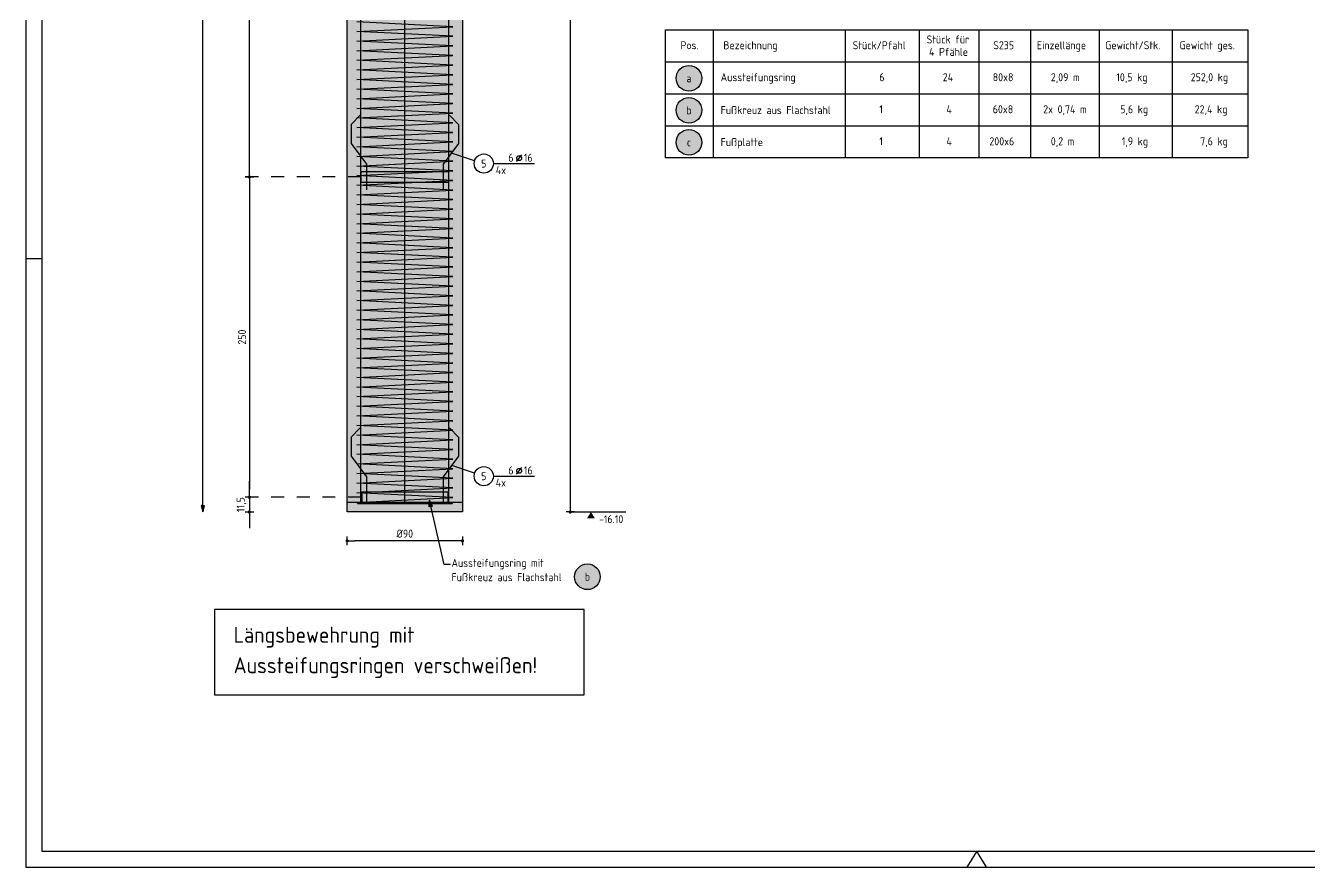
# Model space of a CAD drawing. Extents: x 20.9 to 41.2, y 12.6 to 33.7.
# Drawn here: x 20.87 to 30.89, y 12.65 to 19.22 of the extents above; entities that cross this region are included whole.
import ezdxf
from ezdxf.enums import TextEntityAlignment as Align

# ---------------------------------------------------------------- set-up
doc = ezdxf.new("R2010")
doc.units = 0
doc.header["$LTSCALE"] = 0.25
doc.linetypes.add('AUSGEZOGEN', pattern=[1000.01, 1000, 0.01])
doc.linetypes.add('DASHDOT2', pattern=[0.5, 0.25, -0.125, 0, -0.125])
for name, color, linetype in [('ACHSEN', 7, 'Continuous'), ('BETON', 7, 'Continuous'), ('grau_hell', 7, 'Continuous'), ('grau_mittel', 7, 'Continuous'), ('HILFE', 7, 'Continuous'), ('koten', 7, 'Continuous'), ('MASSE', 7, 'Continuous'), ('POS', 7, 'Continuous'), ('RAHMEN', 7, 'Continuous'), ('RND', 7, 'Continuous'), ('STAHL', 7, 'Continuous'), ('TEXT', 7, 'Continuous')]:
    doc.layers.add(name, color=color, linetype=linetype)
doc.layers.add('NOPLOT', color=7, linetype='Continuous', plot=False)
doc.styles.add('txt', font='isocp.shx')
doc.dimstyles.new('DOT_I', dxfattribs={"dimscale": 0.25, "dimtxt": 0.25, "dimasz": 0.25, "dimexe": 0.1, "dimexo": 0.3, "dimgap": 0.1, "dimtad": 1, "dimdec": 3, "dimzin": 3, "dimtxsty": 'txt', "dimblk": 'DOT', "dimblk1": 'DOT', "dimblk2": 'DOT', "dimsah": 1, "dimcen": 0.1, "dimse1": 1, "dimse2": 1, "dimazin": 0, "dimtfac": 1, "dimtdec": 4, "dimtix": 1, "dimtmove": 2, "dimatfit": 3, "dimfxl": 0, "dimtvp": 1, "dimtolj": 1, "dimtzin": 0, "dimarcsym": 0})

# ---------------------------------------------------------------- blocks, each defined once
blk = doc.blocks.new('DINA1')
at = {"layer": 'RAHMEN'}
for p, q in [((84.1, 0), (84.1, 59.4)), ((0, 0), (84.1, 0))]:
    blk.add_line(p, q, dxfattribs=at)
at = {"layer": 'RAHMEN', "color": 5}
for p, q in [((83.6, 0.5), (83.6, 58.9)), ((2, 0.5), (83.6, 0.5))]:
    blk.add_line(p, q, dxfattribs=at)
at = {"layer": 'RAHMEN', "color": 7, "linetype": 'Continuous'}
for p, q in [((84.1, 30.01), (83.6, 29.7)), ((83.6, 29.7), (84.1, 29.39))]:
    blk.add_line(p, q, dxfattribs=at)
at = {"layer": 'RAHMEN', "color": 7}
blk.add_line((65.1, 0.5), (65.1, 0), dxfattribs=at)
blk = doc.blocks.new('DOT')
at = {"layer": 'MASSE', "color": 7, "linetype": 'Continuous'}
for p, q in [((0, 0), (-1, 0)), ((0, 0.54), (0, -0.54))]:
    blk.add_line(p, q, dxfattribs=at)
at = {"layer": 'MASSE', "color": 7, "linetype": 'Continuous', "const_width": 0.2}
blk.add_lwpolyline([(-0.1, 0, 1), (0.1, 0, 1)], format="xyb", close=True, dxfattribs=at)
blk = doc.blocks.new('*D20')
at = {"layer": 'Defpoints', "color": 0, "linetype": 'AUSGEZOGEN', "transparency": 16777216}
for p in [(25.119, 30.72), (25.119, 30.72), (25.119, 15.42)]:
    blk.add_point(p, dxfattribs=at)
at = {"layer": 'MASSE', "color": 0, "linetype": 'AUSGEZOGEN', "lineweight": -2, "transparency": 16777216}
blk.add_line((25.119, 15.483), (25.119, 30.658), dxfattribs=at)
at = {"layer": 'MASSE', "color": 0, "linetype": 'AUSGEZOGEN', "lineweight": -2, "transparency": 16777216, "xscale": 0.0625, "yscale": 0.0625, "zscale": 0.0625}
for p, rotation in [((25.119, 30.72), 90), ((25.119, 15.42), 270)]:
    blk.add_blockref('DOT', p, dxfattribs=dict(at, rotation=rotation))
at = {"layer": 'MASSE', "color": 0, "linetype": 'AUSGEZOGEN', "transparency": 16777216, "insert": (25.063, 23.07), "char_height": 0.0625, "attachment_point": 5, "rotation": 90, "style": 'txt'}
blk.add_mtext('\\A1;1530', dxfattribs=at)
blk = doc.blocks.new('OKRD_U')
at = {"color": 0, "linetype": 'ByBlock'}
blk.add_solid([(-0.125, -0.202), (0.125, -0.202), (0, 0)], dxfattribs=at)
at = {"color": 0, "linetype": 'ByBlock', "style": 'txt'}
blk.add_attdef('OKRD', (0.25, -0.35), '', height=0.25, dxfattribs=at)
blk = doc.blocks.new('*D27')
at = {"layer": 'Defpoints', "color": 0, "linetype": 'AUSGEZOGEN', "transparency": 16777216}
for p in [(23.377, 15.195), (23.377, 15.195), (24.277, 15.195)]:
    blk.add_point(p, dxfattribs=at)
at = {"layer": 'MASSE', "color": 0, "linetype": 'AUSGEZOGEN', "lineweight": -2, "transparency": 16777216}
blk.add_line((24.214, 15.195), (23.439, 15.195), dxfattribs=at)
at = {"layer": 'MASSE', "color": 0, "linetype": 'AUSGEZOGEN', "lineweight": -2, "transparency": 16777216, "xscale": 0.0625, "yscale": 0.0625, "zscale": 0.0625, "rotation": 180}
blk.add_blockref('DOT', (23.377, 15.195), dxfattribs=at)
at = {"layer": 'MASSE', "color": 0, "linetype": 'AUSGEZOGEN', "lineweight": -2, "transparency": 16777216, "xscale": 0.0625, "yscale": 0.0625, "zscale": 0.0625}
blk.add_blockref('DOT', (24.277, 15.195), dxfattribs=at)
at = {"layer": 'MASSE', "color": 0, "linetype": 'AUSGEZOGEN', "transparency": 16777216, "insert": (23.827, 15.251), "char_height": 0.0625, "attachment_point": 5, "style": 'txt'}
blk.add_mtext('\\A1;%%C90', dxfattribs=at)
blk = doc.blocks.new('Pfeillinie')
at = {"layer": 'TEXT', "linetype": 'Continuous'}
blk.add_hatch(color=7, dxfattribs=at).paths.add_polyline_path([(0, 0), (-0.8, 0.2), (-0.8, 0), (-0.8, -0.2)])
at = {"layer": 'TEXT', "color": 7, "linetype": 'Continuous'}
for p, q in [((-0.8, 0), (-0.8, 0.2)), ((-0.8, 0.2), (0, 0)), ((-0.8, 0), (-0.8, -0.2)), ((-0.8, -0.2), (0, 0))]:
    blk.add_line(p, q, dxfattribs=at)
blk = doc.blocks.new('*D29')
at = {"layer": 'Defpoints', "color": 0, "linetype": 'AUSGEZOGEN', "transparency": 16777216}
for p in [(22.613, 15.535), (22.613, 15.42), (22.613, 15.42)]:
    blk.add_point(p, dxfattribs=at)
at = {"layer": 'MASSE', "color": 0, "linetype": 'AUSGEZOGEN', "lineweight": -2, "transparency": 16777216}
for p, q in [((22.613, 15.598), (22.613, 15.66)), ((22.613, 15.535), (22.613, 15.42)), ((22.613, 15.358), (22.613, 15.295))]:
    blk.add_line(p, q, dxfattribs=at)
at = {"layer": 'MASSE', "color": 0, "linetype": 'AUSGEZOGEN', "lineweight": -2, "transparency": 16777216, "xscale": 0.0625, "yscale": 0.0625, "zscale": 0.0625}
for p, rotation in [((22.613, 15.535), 270), ((22.613, 15.42), 90)]:
    blk.add_blockref('DOT', p, dxfattribs=dict(at, rotation=rotation))
at = {"layer": 'MASSE', "color": 0, "linetype": 'AUSGEZOGEN', "transparency": 16777216, "insert": (22.552, 15.478), "char_height": 0.0625, "attachment_point": 5, "rotation": 90, "style": 'txt'}
blk.add_mtext('\\A1;11,5', dxfattribs=at)
blk = doc.blocks.new('*D30')
at = {"layer": 'Defpoints', "color": 0, "linetype": 'AUSGEZOGEN', "transparency": 16777216}
for p in [(22.613, 18.035), (22.613, 15.535), (22.613, 15.535)]:
    blk.add_point(p, dxfattribs=at)
at = {"layer": 'MASSE', "color": 0, "linetype": 'AUSGEZOGEN', "lineweight": -2, "transparency": 16777216}
blk.add_line((22.613, 17.973), (22.613, 15.598), dxfattribs=at)
at = {"layer": 'MASSE', "color": 0, "linetype": 'AUSGEZOGEN', "lineweight": -2, "transparency": 16777216, "xscale": 0.0625, "yscale": 0.0625, "zscale": 0.0625}
for p, rotation in [((22.613, 18.035), 90), ((22.613, 15.535), 270)]:
    blk.add_blockref('DOT', p, dxfattribs=dict(at, rotation=rotation))
at = {"layer": 'MASSE', "color": 0, "linetype": 'AUSGEZOGEN', "transparency": 16777216, "insert": (22.556, 16.785), "char_height": 0.0625, "attachment_point": 5, "rotation": 90, "style": 'txt'}
blk.add_mtext('\\A1;250', dxfattribs=at)
blk = doc.blocks.new('*D31')
at = {"layer": 'Defpoints', "color": 0, "linetype": 'AUSGEZOGEN', "transparency": 16777216}
for p in [(22.613, 21.035), (22.613, 21.035), (22.613, 18.035)]:
    blk.add_point(p, dxfattribs=at)
at = {"layer": 'MASSE', "color": 0, "linetype": 'AUSGEZOGEN', "lineweight": -2, "transparency": 16777216}
blk.add_line((22.613, 18.098), (22.613, 20.973), dxfattribs=at)
at = {"layer": 'MASSE', "color": 0, "linetype": 'AUSGEZOGEN', "lineweight": -2, "transparency": 16777216, "xscale": 0.0625, "yscale": 0.0625, "zscale": 0.0625}
for p, rotation in [((22.613, 21.035), 90), ((22.613, 18.035), 270)]:
    blk.add_blockref('DOT', p, dxfattribs=dict(at, rotation=rotation))
at = {"layer": 'MASSE', "color": 0, "linetype": 'AUSGEZOGEN', "transparency": 16777216, "insert": (22.556, 19.535), "char_height": 0.0625, "attachment_point": 5, "rotation": 90, "style": 'txt'}
blk.add_mtext('\\A1;300', dxfattribs=at)
blk = doc.blocks.new('pos_ausz')
at = {"layer": 'grau_hell', "true_color": 0xfcfcfc}
blk.add_hatch(color=7, dxfattribs=at).paths.add_polyline_path([(-0.4, 0, 1), (0.4, 0, 1)])
at = {"layer": 'POS', "color": 1, "linetype": 'Continuous'}
blk.add_circle((0, 0), 0.4, dxfattribs=at)
at = {"layer": 'POS', "color": 7, "linetype": 'Continuous', "style": 'txt'}
blk.add_attdef('POSNAME', text='', height=0.25, dxfattribs=at).set_placement((0, 0), align=Align.MIDDLE)
blk.add_attdef('POSABM', (0.6, 0.05), '', height=0.25, dxfattribs=at)
blk = doc.blocks.new('RND_LEI')
at = {"layer": 'RND', "color": 7, "linetype": 'Continuous'}
blk.add_line((1.022, 0.066), (1.19, 0.27), dxfattribs=at)
for centre, radius in [((0, 0), 0.3), ((1.106, 0.168), 0.075)]:
    blk.add_circle(centre, radius, dxfattribs=at)
at = {"layer": 'RND', "color": 7, "linetype": 'Continuous', "style": 'txt'}
blk.add_attdef('POSL', text='', height=0.25, dxfattribs=at).set_placement((0, 0), align=Align.MIDDLE)
blk.add_attdef('ANZ', text='', height=0.25, dxfattribs=at).set_placement((0.931, 0.057), align=Align.RIGHT)
for tag, p in [('DUM', (1.253, 0.057)), ('ABSTD', (1.674, 0.057)), ('POSTXT', (0.374, -0.327))]:
    blk.add_attdef(tag, p, '', height=0.25, dxfattribs=at)

msp = doc.modelspace()

# ---------------------------------------------------------------- hatches: boundary and pattern name
at = {"layer": 'grau_mittel'}
msp.add_hatch(color=61, dxfattribs=at).paths.add_polyline_path([(23.3769, 15.4202), (24.2769, 15.4202), (24.2769, 30.7202), (23.3769, 30.7202)])

# ---------------------------------------------------------------- linework, layer by layer
at = {"layer": 'ACHSEN', "color": 102, "linetype": 'DASHDOT2'}
for p, q in [((23.4839, 18.0352), (22.6127, 18.0352)), ((23.4839, 15.5352), (22.6127, 15.5352))]:
    msp.add_line(p, q, dxfattribs=at)
at = {"layer": 'BETON', "color": 6, "linetype": 'AUSGEZOGEN'}
for p, q in [((23.3769, 15.4202), (23.3769, 30.7202)), ((24.2769, 30.7202), (24.2769, 15.4202)), ((24.2769, 15.4202), (23.3769, 15.4202))]:
    msp.add_line(p, q, dxfattribs=at)
at = {"layer": 'HILFE', "color": 102, "linetype": 'AUSGEZOGEN'}
for p, q in [((26.2348, 19.1839), (26.2348, 18.1839)), ((27.2649, 19.1839), (27.2649, 18.1839)), ((27.8424, 19.1839), (27.8424, 18.1839)), ((28.3096, 19.1839), (28.3096, 18.1839)), ((28.7129, 19.1839), (28.7129, 18.1839)), ((29.2471, 19.1839), (29.2471, 18.1839)), ((29.8169, 19.1839), (29.8169, 18.1839)), ((25.8628, 18.9339), (30.4098, 18.9339)), ((25.8628, 18.6839), (30.4098, 18.6839)), ((25.8628, 18.4339), (30.4098, 18.4339)), ((24.1332, 15.0104), (24.0187, 15.5126)), ((25.1193, 15.4202), (25.5529, 15.4202)), ((24.1838, 15.0104), (24.1332, 15.0104))]:
    msp.add_line(p, q, dxfattribs=at)
msp.add_lwpolyline([(25.8628, 19.1839), (30.4098, 19.1839), (30.4098, 18.1839), (25.8628, 18.1839)], close=True, dxfattribs=at)
at = {"layer": 'NOPLOT', "color": 191, "linetype": 'Continuous'}
msp.add_line((24.2769, 15.4952), (23.3769, 15.4952), dxfattribs=at)
at = {"layer": 'POS', "color": 1, "linetype": 'AUSGEZOGEN'}
for centre in [(26.0451, 18.805), (26.0451, 18.555), (26.0451, 18.305), (25.2525, 14.9143)]:
    msp.add_circle(centre, 0.1, dxfattribs=at)
at = {"layer": 'RND', "color": 102, "linetype": 'AUSGEZOGEN'}
for p, q in [((24.3715, 18.1619), (24.1916, 18.2215)), ((24.3715, 15.7219), (24.1927, 15.7829))]:
    msp.add_line(p, q, dxfattribs=at)
at = {"layer": 'RND', "color": 7, "linetype": 'AUSGEZOGEN'}
for p, q in [((24.5181, 18.1394), (24.8381, 18.1394)), ((24.5181, 15.6994), (24.8381, 15.6994))]:
    msp.add_line(p, q, dxfattribs=at)
at = {"layer": 'RND', "color": 102, "linetype": 'AUSGEZOGEN'}
msp.add_lwpolyline([(22.2488, 15.4202), (22.2488, 30.7202)], dxfattribs=at)
at = {"layer": 'RND', "color": 1, "linetype": 'AUSGEZOGEN'}
for points in [[(23.4839, 15.4952), (23.4839, 30.6452)], [(24.1699, 15.4952), (24.1699, 30.6452)], [(23.8269, 15.4952), (23.8269, 27.4952)], [(23.4519, 15.4952), (24.2019, 15.5327), (23.4519, 15.5702), (24.2019, 15.6077), (23.4519, 15.6452), (24.2019, 15.6827), (23.4519, 15.7202), (24.2019, 15.7577), (23.4519, 15.7952), (24.2019, 15.8327), (23.4519, 15.8702), (24.2019, 15.9077), (23.4519, 15.9452), (24.2019, 15.9827), (23.4519, 16.0202), (24.2019, 16.0577), (23.4519, 16.0952), (24.2019, 16.1327), (23.4519, 16.1702), (24.2019, 16.2077), (23.4519, 16.2452), (24.2019, 16.2827), (23.4519, 16.3202), (24.2019, 16.3577), (23.4519, 16.3952), (24.2019, 16.4327), (23.4519, 16.4702), (24.2019, 16.5077), (23.4519, 16.5452), (24.2019, 16.5827), (23.4519, 16.6202), (24.2019, 16.6577), (23.4519, 16.6952), (24.2019, 16.7327), (23.4519, 16.7702), (24.2019, 16.8077), (23.4519, 16.8452), (24.2019, 16.8827), (23.4519, 16.9202), (24.2019, 16.9577), (23.4519, 16.9952), (24.2019, 17.0327), (23.4519, 17.0702), (24.2019, 17.1077), (23.4519, 17.1452), (24.2019, 17.1827), (23.4519, 17.2202), (24.2019, 17.2577), (23.4519, 17.2952), (24.2019, 17.3327), (23.4519, 17.3702), (24.2019, 17.4077), (23.4519, 17.4452), (24.2019, 17.4827), (23.4519, 17.5202), (24.2019, 17.5577), (23.4519, 17.5952), (24.2019, 17.6327), (23.4519, 17.6702), (24.2019, 17.7077), (23.4519, 17.7452), (24.2019, 17.7827), (23.4519, 17.8202), (24.2019, 17.8577), (23.4519, 17.8952), (24.2019, 17.9327), (23.4519, 17.9702), (24.2019, 18.0077), (23.4519, 18.0452), (24.2019, 18.0827), (23.4519, 18.1202), (24.2019, 18.1577), (23.4519, 18.1952), (24.2019, 18.2327), (23.4519, 18.2702), (24.2019, 18.3077), (23.4519, 18.3452), (24.2019, 18.3827), (23.4519, 18.4202), (24.2019, 18.4577), (23.4519, 18.4952), (24.2019, 18.5327), (23.4519, 18.5702), (24.2019, 18.6077), (23.4519, 18.6452), (24.2019, 18.6827), (23.4519, 18.7202), (24.2019, 18.7577), (23.4519, 18.7952), (24.2019, 18.8327), (23.4519, 18.8702), (24.2019, 18.9077), (23.4519, 18.9452), (24.2019, 18.9827), (23.4519, 19.0202), (24.2019, 19.0577), (23.4519, 19.0952), (24.2019, 19.1327), (23.4519, 19.1702), (24.2019, 19.2077), (23.4519, 19.2452)], [(23.4776, 18.5159), (23.4069, 18.4452), (23.4069, 18.2952), (23.5269, 18.1352), (23.5269, 17.9352)], [(24.1762, 18.5159), (24.2469, 18.4452), (24.2469, 18.2952), (24.1269, 18.1352), (24.1269, 17.9352)], [(23.4776, 16.0759), (23.4069, 16.0052), (23.4069, 15.8552), (23.5269, 15.6952), (23.5269, 15.4952)], [(24.1762, 16.0759), (24.2469, 16.0052), (24.2469, 15.8552), (24.1269, 15.6952), (24.1269, 15.4952)]]:
    msp.add_lwpolyline(points, dxfattribs=at)
at = {"layer": 'STAHL', "color": 102, "linetype": 'AUSGEZOGEN'}
for p, q in [((23.4919, 15.5752), (23.4919, 15.4952)), ((24.1619, 15.5752), (24.1619, 15.4952)), ((23.4569, 15.4952), (23.4569, 15.4872)), ((23.4569, 15.4952), (24.1969, 15.4952)), ((23.4569, 15.4872), (24.1969, 15.4872)), ((24.1969, 15.4952), (24.1969, 15.4872))]:
    msp.add_line(p, q, dxfattribs=at)
for points in [[(23.4839, 17.9952), (24.1699, 17.9952), (24.1699, 18.0752), (23.4839, 18.0752)], [(23.4839, 15.4952), (24.1699, 15.4952), (24.1699, 15.5752), (23.4839, 15.5752)]]:
    msp.add_lwpolyline(points, close=True, dxfattribs=at)
at = {"layer": 'TEXT', "color": 6, "linetype": 'AUSGEZOGEN'}
msp.add_lwpolyline([(22.3402, 13.9917), (25.2281, 13.9917), (25.2281, 14.6598), (22.3402, 14.6598)], close=True, dxfattribs=at)

# ---------------------------------------------------------------- block references
at = {"layer": 'koten', "color": 7, "linetype": 'AUSGEZOGEN', "xscale": 0.25, "yscale": 0.25, "zscale": 0.25}
msp.add_blockref('OKRD_U', (25.28, 15.4202), dxfattribs=at).add_auto_attribs({'OKRD': '-16.10'})
at = {"layer": 'POS', "color": 7, "linetype": 'AUSGEZOGEN', "xscale": 0.25, "yscale": 0.25, "zscale": 0.25}
for p, values in [((26.0451, 18.805), {'POSNAME': 'a'}), ((26.0451, 18.555), {'POSNAME': 'b'}), ((26.0451, 18.305), {'POSNAME': 'c'}), ((25.2525, 14.9143), {'POSNAME': 'b'})]:
    msp.add_blockref('pos_ausz', p, dxfattribs=at).add_auto_attribs(values)
at = {"layer": 'RAHMEN', "xscale": 0.25, "yscale": 0.25, "zscale": 0.25, "rotation": 270}
msp.add_blockref('DINA1', (20.8666, 33.6718), dxfattribs=at)
at = {"layer": 'RND', "color": 7, "linetype": 'AUSGEZOGEN', "xscale": 0.25, "yscale": 0.25, "zscale": 0.25}
for p in [(24.4431, 18.1394), (24.4431, 15.6994)]:
    msp.add_blockref('RND_LEI', p, dxfattribs=at).add_auto_attribs({'POSL': '5', 'DUM': '16', 'ANZ': '6', 'POSTXT': '4x'})
at = {"layer": 'RND', "color": 102, "linetype": 'AUSGEZOGEN', "xscale": 0.0625, "yscale": 0.0625, "zscale": 0.0625}
for p, rotation in [((22.2488, 15.4202), 270), ((24.0187, 15.5126), 102.8497834307456)]:
    msp.add_blockref('Pfeillinie', p, dxfattribs=dict(at, rotation=rotation))

# ---------------------------------------------------------------- texts
at = {"layer": 'TEXT', "color": 7, "linetype": 'AUSGEZOGEN', "style": 'txt'}
for s, p in [('Pos.', (25.9789, 19.0315)), ('Bezeichnung', (26.3138, 19.0315)), ('Stück/Pfahl', (27.3232, 19.0314)), ('Stück für', (27.9007, 19.0771)), ('4 Pfähle', (27.9196, 18.9798)), ('S235', (28.4205, 19.0314)), ('Einzellänge', (28.7618, 19.0314)), ('Gewicht/Stk.', (29.2954, 19.0314)), ('Gewicht ges.', (29.8751, 19.0314)), ('Aussteifungsring', (26.2929, 18.782)), ('6', (27.5315, 18.782)), ('24', (28.0266, 18.782)), ('80x8', (28.417, 18.782)), ('2,09 m', (28.8703, 18.782)), ('10,5 kg', (29.3814, 18.782)), ('252,0 kg', (29.9625, 18.782)), ('Fußkreuz aus Flachstahl', (26.2927, 18.5254)), ('1', (27.5315, 18.532)), ('4', (28.0551, 18.532)), ('60x8', (28.4169, 18.532)), ('2x 0,74 m', (28.8109, 18.532)), ('5,6 kg', (29.4123, 18.532)), ('22,4 kg', (29.994, 18.532)), ('1', (27.5315, 18.282)), ('4', (28.0551, 18.282)), ('200x6', (28.3907, 18.282)), ('0,2 m', (28.8703, 18.282)), ('1,9 kg', (29.4239, 18.282)), ('7,6 kg', (30.0364, 18.282)), ('Fußplatte', (26.2927, 18.2754)), ('Aussteifungsring mit', (24.1914, 14.9917)), ('Fußkreuz aus Flachstahl', (24.1914, 14.8801))]:
    msp.add_text(s, height=0.0625, dxfattribs=at).set_placement(p)
at = {"layer": 'TEXT', "color": 6, "linetype": 'AUSGEZOGEN', "style": 'txt'}
for s, p in [('Längsbewehrung mit ', (22.4907, 14.3991)), ('Aussteifungsringen verschweißen!', (22.4907, 14.1616))]:
    msp.add_text(s, height=0.125, dxfattribs=at).set_placement(p)

# ---------------------------------------------------------------- dimensions: what is measured, and where the dimension line sits
at = {"layer": 'MASSE', "color": 7, "linetype": 'AUSGEZOGEN'}
for base, p1, p2, override, picture, middle in [((25.1193, 30.7202), (25.1193, 15.4202), (25.1193, 30.7202), {"dimdec": 0, "dimlfac": 100}, '*D20', (25.0631, 23.0702)), ((22.6127, 21.0352), (22.6127, 18.0352), (22.6127, 21.0352), {"dimdec": 0, "dimlfac": 100}, '*D31', (22.5564, 19.5352)), ((22.6127, 15.5352), (22.6127, 18.0352), (22.6127, 15.5352), {"dimdec": 0, "dimlfac": 100}, '*D30', (22.5564, 16.7852)), ((22.6127, 15.4202), (22.6127, 15.5352), (22.6127, 15.4202), {"dimscale": 0.25, "dimdec": 1, "dimlfac": 100}, '*D29', (22.5517, 15.4777))]:
    dim = msp.add_linear_dim(base=base, p1=p1, p2=p2, angle=90, dimstyle='DOT_I', override=override, dxfattribs=at)
    dim.commit()
    dim.dimension.update_dxf_attribs({"geometry": picture, "text_midpoint": middle})
dim = msp.add_linear_dim(base=(23.3769, 15.1951), p1=(24.2769, 15.1951), p2=(23.3769, 15.1951), text='%%C<>', dimstyle='DOT_I', override={"dimscale": 0.25, "dimdec": 0, "dimlfac": 100}, dxfattribs=at)
dim.commit()
dim.dimension.update_dxf_attribs({"geometry": '*D27', "text_midpoint": (23.8269, 15.2514)})

doc.saveas('drawing.dxf')
